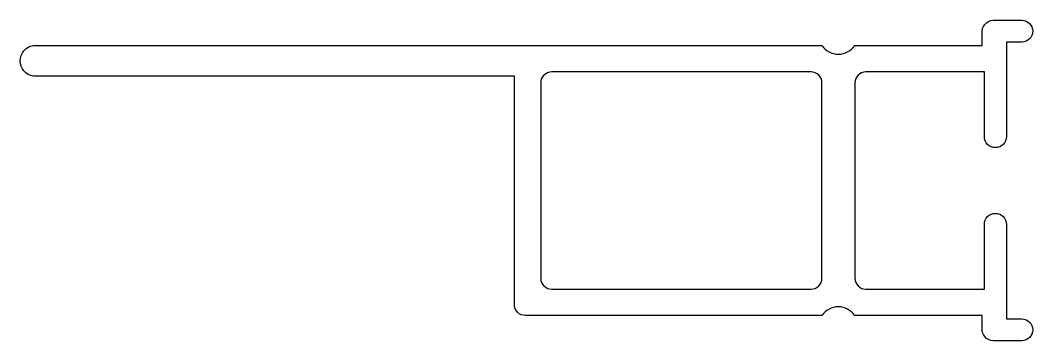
# Model space of a CAD drawing. Extents: x 144.3 to 190.4, y 227 to 241.6.
import ezdxf

# ---------------------------------------------------------------- set-up
doc = ezdxf.new("R2010")
doc.units = 0
doc.layers.get('0').update_dxf_attribs({"linetype": 'CONTINUOUS'})
doc.layers.add('ANA', color=220, linetype='CONTINUOUS')

msp = doc.modelspace()

# ---------------------------------------------------------------- linework, layer by layer
at = {"color": 220, "linetype": 'BYBLOCK'}
msp.add_line((180.78, 237.476), (180.78, 238.022), dxfattribs=at)
at = {"layer": 'ANA', "color": 220, "linetype": 'BYBLOCK'}
for points in [[(188.18, 229.301), (188.18, 232.251, -1), (189.18, 232.251), (189.18, 229.301), (189.18, 227.951), (189.88, 227.951, -1), (189.88, 226.951), (188.58, 226.951, -0.450014), (188.08, 227.551), (188.08, 228.101), (182.273, 228.101, 0.531934), (180.781, 228.101), (167.28, 228.101, -0.414214), (166.78, 228.601), (166.78, 234.251), (166.78, 239.001), (144.879, 239.001, -0.857143), (144.879, 240.401), (167.28, 240.401), (180.78, 240.401, 0.530153), (182.277, 240.401), (188.08, 240.401), (188.08, 240.951, -0.450014), (188.58, 241.551), (189.88, 241.551, -1), (189.88, 240.551), (189.18, 240.551), (189.18, 239.201), (189.18, 236.251, -1), (188.18, 236.251), (188.18, 239.201), (182.78, 239.201, 0.414214), (182.28, 238.701), (182.28, 238.201), (182.28, 234.251), (182.28, 229.801, 0.414214), (182.78, 229.301)], [(180.78, 229.801), (180.78, 231.026), (180.78, 237.476), (180.78, 238.701, 0.414214), (180.28, 239.201), (168.48, 239.201, 0.414214), (167.98, 238.701), (167.98, 229.801, 0.414214), (168.48, 229.301), (180.28, 229.301, 0.414214)]]:
    msp.add_lwpolyline(points, format="xyb", close=True, dxfattribs=at)

doc.saveas('drawing.dxf')
